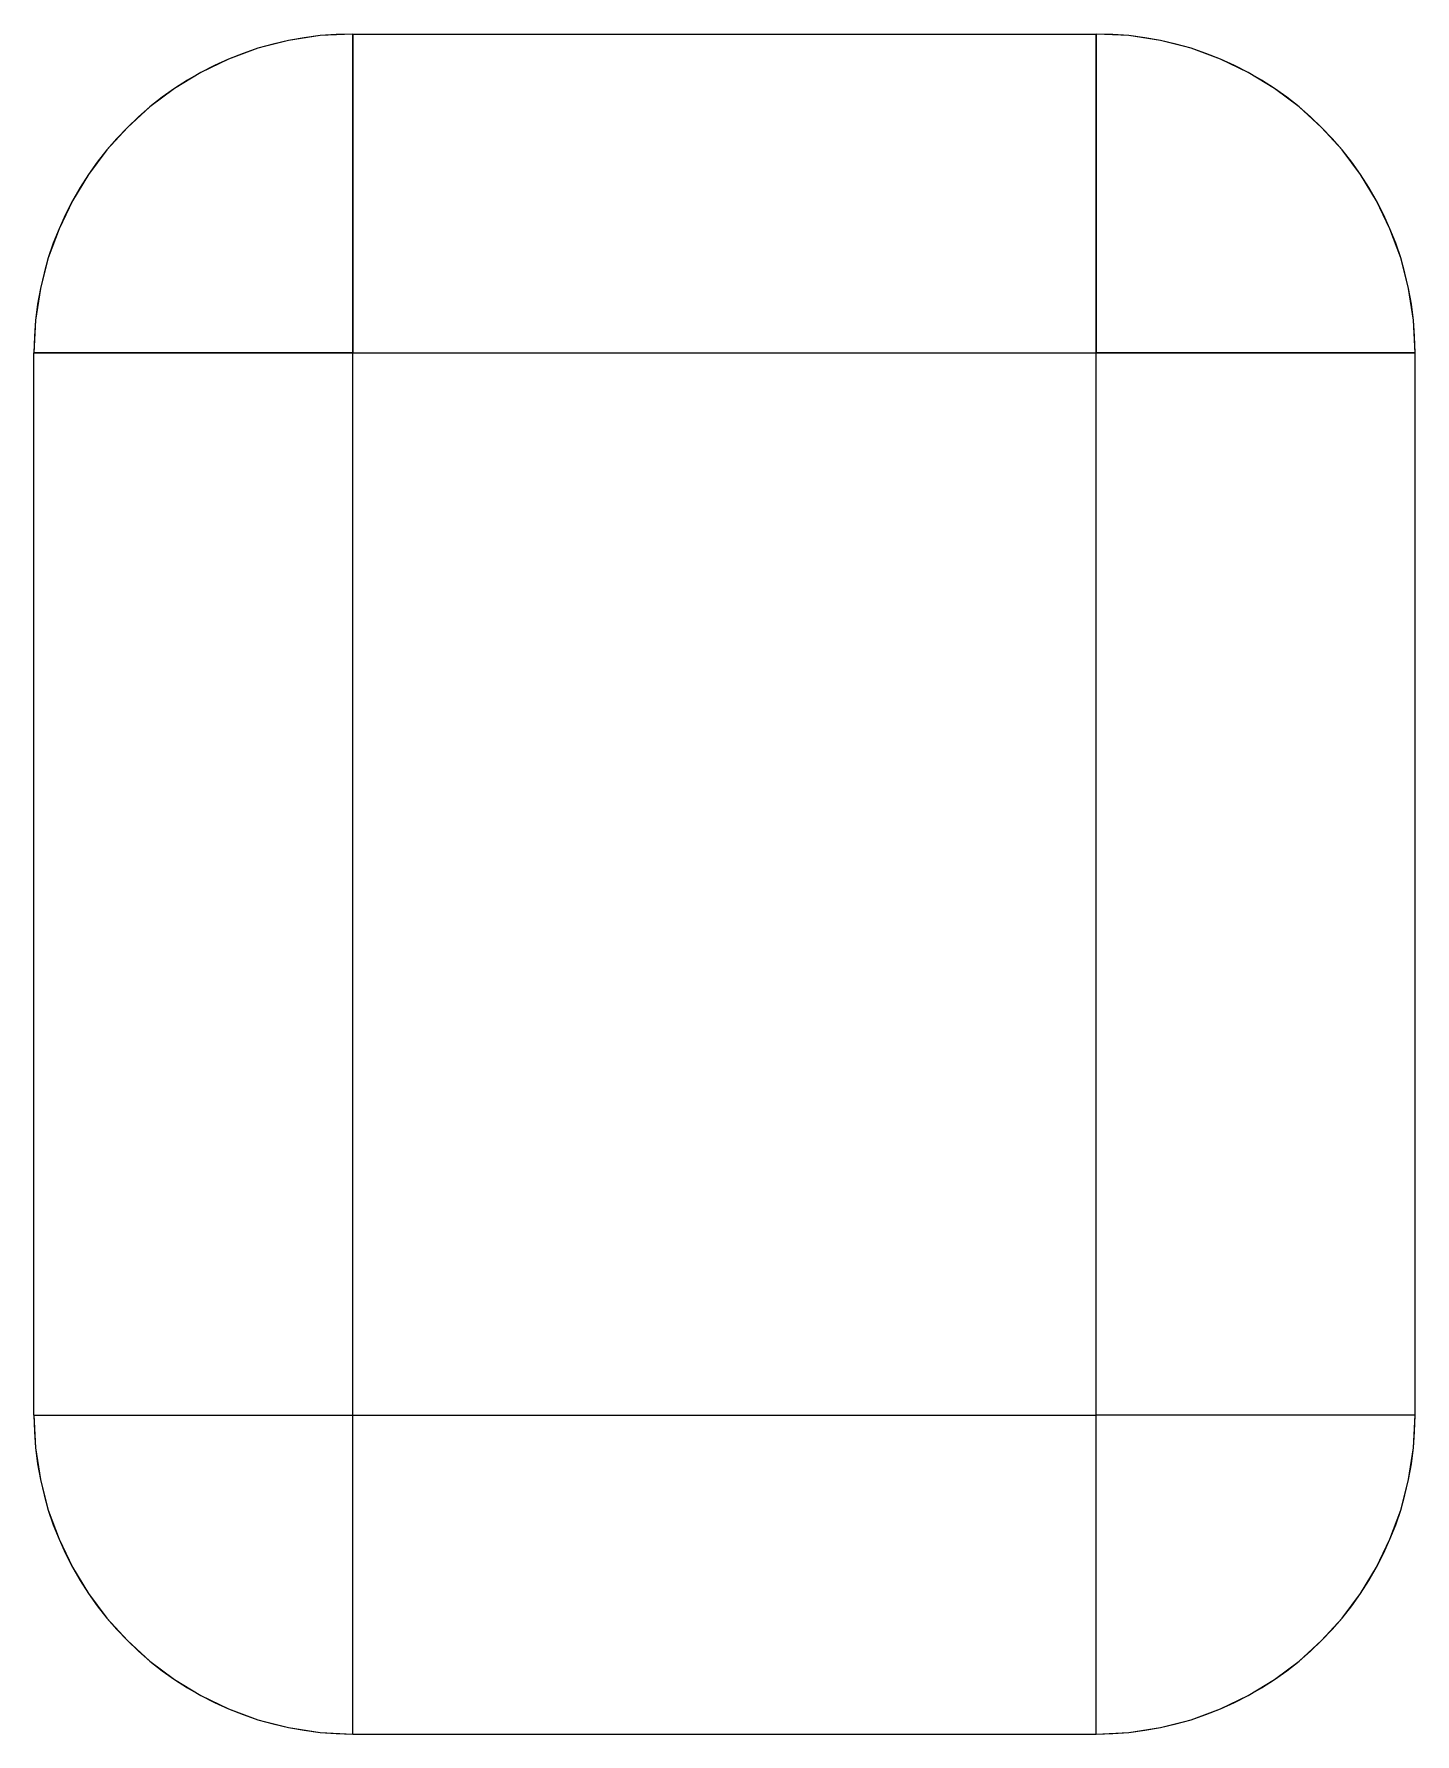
# Model space of a CAD drawing. Header units: millimetres. Extents: x -13 to 13, y -16 to 16.
import ezdxf

# ---------------------------------------------------------------- set-up
doc = ezdxf.new("R2010")
doc.units = ezdxf.units.MM
doc.linetypes.add('ACAD_ISO02W100', pattern=[15, 12, -3])
doc.layers.add('HIDDEN', color=7, linetype='ACAD_ISO02W100', lineweight=13)
doc.layers.add('VISIBLE', color=7, linetype='Continuous', lineweight=25)

msp = doc.modelspace()

# ---------------------------------------------------------------- linework, layer by layer
at = {"layer": 'HIDDEN'}
for p, q in [((-7, 16), (7, 16)), ((-13, -10), (-13, 10)), ((-7, -10), (-7, 10)), ((-7, 10), (7, 10)), ((7, -10), (7, 10)), ((13, -10), (13, 10)), ((-7, -10), (7, -10)), ((-7, -16), (7, -16))]:
    msp.add_line(p, q, dxfattribs=at)
for centre, start, end in [((-7, 10), 90, 180), ((-7, 10), 90, 180), ((7, 10), 0, 90), ((7, 10), 0, 90), ((-7, -10), -180, -90), ((-7, -10), -180, -90), ((7, -10), 270, 360), ((7, -10), 270, 360)]:
    msp.add_arc(centre, 6, start, end, dxfattribs=at)
for points in [[(-7, 10), (-7, 10.672), (-7, 11.335), (-7, 11.982), (-7, 12.603), (-7, 13.192), (-7, 13.741), (-7, 14.243), (-7, 14.691), (-7, 15.08), (-7, 15.406), (-7, 15.663), (-7, 15.85), (-7, 15.962), (-7, 16)], [(7, 10), (7, 10.672), (7, 11.335), (7, 11.982), (7, 12.603), (7, 13.192), (7, 13.741), (7, 14.243), (7, 14.691), (7, 15.08), (7, 15.406), (7, 15.663), (7, 15.85), (7, 15.962), (7, 16)], [(-7, 10), (-7.672, 10), (-8.335, 10), (-8.982, 10), (-9.603, 10), (-10.192, 10), (-10.741, 10), (-11.243, 10), (-11.691, 10), (-12.08, 10), (-12.406, 10), (-12.663, 10), (-12.85, 10), (-12.962, 10), (-13, 10)], [(7, 10), (7.672, 10), (8.335, 10), (8.982, 10), (9.603, 10), (10.192, 10), (10.741, 10), (11.243, 10), (11.691, 10), (12.08, 10), (12.406, 10), (12.663, 10), (12.85, 10), (12.962, 10), (13, 10)], [(-13, -10), (-12.962, -10), (-12.85, -10), (-12.663, -10), (-12.406, -10), (-12.08, -10), (-11.691, -10), (-11.243, -10), (-10.741, -10), (-10.192, -10), (-9.603, -10), (-8.982, -10), (-8.335, -10), (-7.672, -10), (-7, -10)], [(-7, -16), (-7, -15.962), (-7, -15.85), (-7, -15.663), (-7, -15.406), (-7, -15.08), (-7, -14.691), (-7, -14.243), (-7, -13.741), (-7, -13.192), (-7, -12.603), (-7, -11.982), (-7, -11.335), (-7, -10.672), (-7, -10)], [(7, -16), (7, -15.962), (7, -15.85), (7, -15.663), (7, -15.406), (7, -15.08), (7, -14.691), (7, -14.243), (7, -13.741), (7, -13.192), (7, -12.603), (7, -11.982), (7, -11.335), (7, -10.672), (7, -10)], [(13, -10), (12.962, -10), (12.85, -10), (12.663, -10), (12.406, -10), (12.08, -10), (11.691, -10), (11.243, -10), (10.741, -10), (10.192, -10), (9.603, -10), (8.982, -10), (8.335, -10), (7.672, -10), (7, -10)]]:
    msp.add_open_spline(points, degree=1, dxfattribs=at)
at = {"layer": 'VISIBLE'}
for p, q in [((-7, 16), (7, 16)), ((-13, -10), (-13, 10)), ((-7, -10), (-7, 10)), ((-7, 10), (7, 10)), ((7, -10), (7, 10)), ((13, -10), (13, 10)), ((-7, -10), (7, -10)), ((-7, -16), (7, -16))]:
    msp.add_line(p, q, dxfattribs=at)
for centre, start, end in [((-7, 10), 450, 540), ((-7, 10), 450, 540), ((7, 10), -360, -270), ((7, 10), -360, -270), ((-7, -10), -180, -90), ((-7, -10), -180, -90), ((7, -10), 270, 360), ((7, -10), 270, 360)]:
    msp.add_arc(centre, 6, start, end, dxfattribs=at)
for points in [[(-7, 16), (-7, 15.962), (-7, 15.85), (-7, 15.663), (-7, 15.406), (-7, 15.08), (-7, 14.691), (-7, 14.243), (-7, 13.741), (-7, 13.192), (-7, 12.603), (-7, 11.982), (-7, 11.335), (-7, 10.672), (-7, 10)], [(7, 16), (7, 15.962), (7, 15.85), (7, 15.663), (7, 15.406), (7, 15.08), (7, 14.691), (7, 14.243), (7, 13.741), (7, 13.192), (7, 12.603), (7, 11.982), (7, 11.335), (7, 10.672), (7, 10)], [(-13, 10), (-12.962, 10), (-12.85, 10), (-12.663, 10), (-12.406, 10), (-12.08, 10), (-11.691, 10), (-11.243, 10), (-10.741, 10), (-10.192, 10), (-9.603, 10), (-8.982, 10), (-8.335, 10), (-7.672, 10), (-7, 10)], [(13, 10), (12.962, 10), (12.85, 10), (12.663, 10), (12.406, 10), (12.08, 10), (11.691, 10), (11.243, 10), (10.741, 10), (10.192, 10), (9.603, 10), (8.982, 10), (8.335, 10), (7.672, 10), (7, 10)], [(-13, -10), (-12.962, -10), (-12.85, -10), (-12.663, -10), (-12.406, -10), (-12.08, -10), (-11.691, -10), (-11.243, -10), (-10.741, -10), (-10.192, -10), (-9.603, -10), (-8.982, -10), (-8.335, -10), (-7.672, -10), (-7, -10)], [(-7, -16), (-7, -15.962), (-7, -15.85), (-7, -15.663), (-7, -15.406), (-7, -15.08), (-7, -14.691), (-7, -14.243), (-7, -13.741), (-7, -13.192), (-7, -12.603), (-7, -11.982), (-7, -11.335), (-7, -10.672), (-7, -10)], [(7, -16), (7, -15.962), (7, -15.85), (7, -15.663), (7, -15.406), (7, -15.08), (7, -14.691), (7, -14.243), (7, -13.741), (7, -13.192), (7, -12.603), (7, -11.982), (7, -11.335), (7, -10.672), (7, -10)], [(13, -10), (12.962, -10), (12.85, -10), (12.663, -10), (12.406, -10), (12.08, -10), (11.691, -10), (11.243, -10), (10.741, -10), (10.192, -10), (9.603, -10), (8.982, -10), (8.335, -10), (7.672, -10), (7, -10)]]:
    msp.add_open_spline(points, degree=1, dxfattribs=at)

doc.saveas('drawing.dxf')
